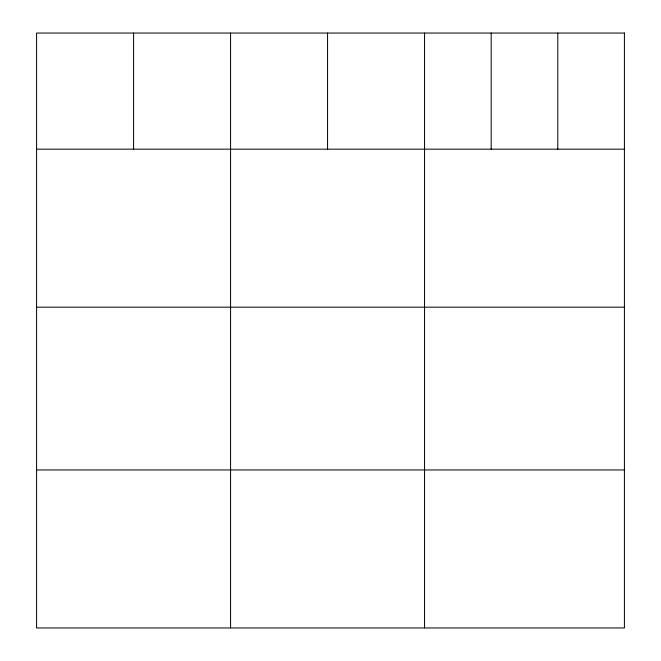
<?xml version="1.0" encoding="UTF-8"?>
<svg xmlns="http://www.w3.org/2000/svg" width="661" height="661" viewBox="0 0 661 661"><rect width="100%" height="100%" fill="white"/><g stroke="black" fill="none" stroke-linecap="round" stroke-linejoin="round"><path stroke-width="0.99" d="M36.586 149.163L624.414 149.163M36.586 307.167L624.414 307.167M36.586 469.954L624.414 469.954M557.793 33.05L557.793 149.163M491.173 33.05L491.173 149.163M424.552 33.05L424.552 627.95M327.559 33.05L327.559 149.163M230.573 33.05L230.573 627.95M133.58 33.05L133.58 149.163M624.414 33.05L36.586 33.05L36.586 627.95L624.414 627.95L624.414 33.05"/></g></svg>
